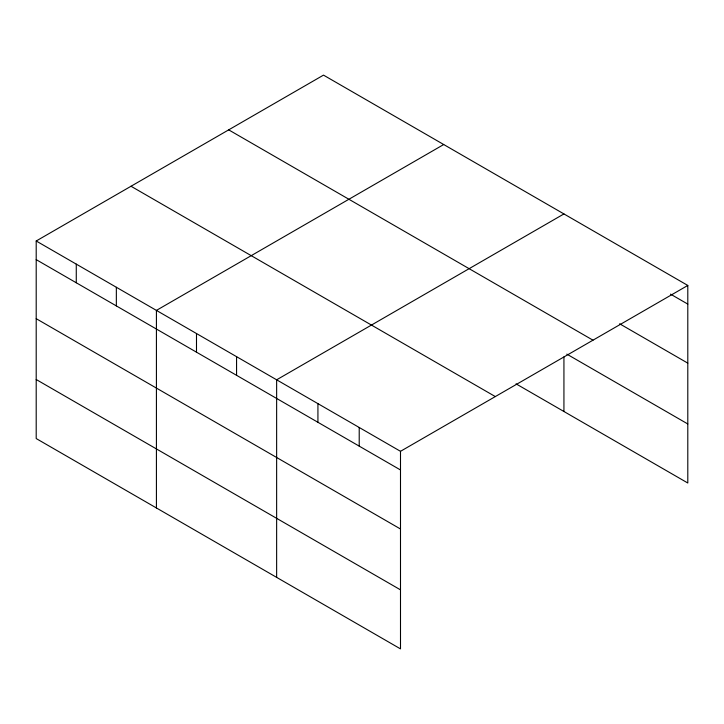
<?xml version="1.0" encoding="UTF-8"?>
<svg xmlns="http://www.w3.org/2000/svg" width="724" height="724" viewBox="0 0 724 724"><rect width="100%" height="100%" fill="white"/><g stroke="black" fill="none" stroke-linecap="round" stroke-linejoin="round"><path stroke-width="1.09" d="M400.499 529.009L400.499 451.314L36.2 240.992L36.2 438.554L400.499 648.876L400.499 529.009L36.2 318.678M516.04 383.847L687.8 483.008L687.8 285.446L323.501 75.124L36.2 240.992M443.712 144.528L156.42 310.397L156.42 507.958M563.933 213.933L276.64 379.81L276.64 577.372M400.499 451.314L687.8 285.446M670.514 294.125L687.8 304.098M619.626 323.782L687.8 363.14M228.684 129.858L592.992 340.19M566.82 354.117L687.8 423.965M131.008 186.249L495.316 396.58M36.2 259.635L400.499 469.966M36.2 379.512L400.499 589.843M563.933 356.914L563.933 411.494M359.213 427.477L359.213 446.129M317.927 403.648L317.927 422.291M236.567 356.67L236.567 375.322M196.494 333.538L196.494 352.181M116.347 287.265L116.347 305.908M76.273 264.124L76.273 282.776"/></g></svg>
